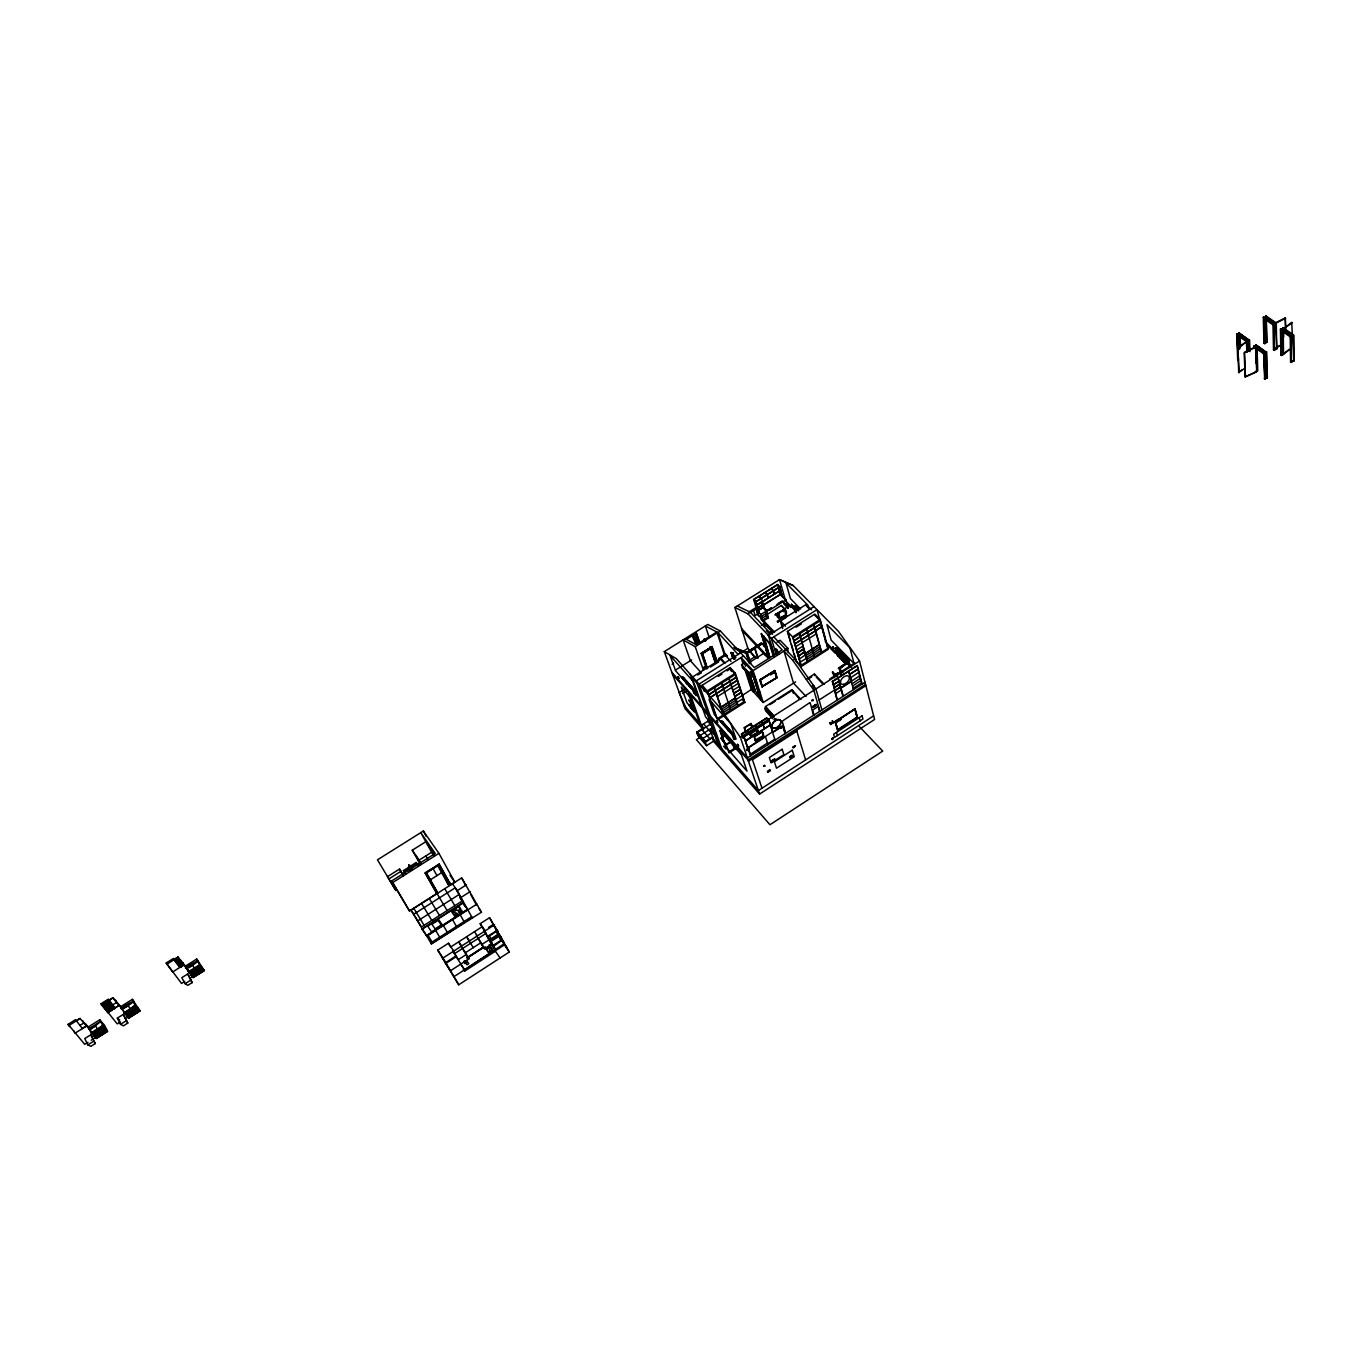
<?xml version="1.0" encoding="UTF-8"?>
<svg xmlns="http://www.w3.org/2000/svg" width="1362" height="1362" viewBox="0 0 1362 1362"><rect width="100%" height="100%" fill="white"/><g stroke="black" fill="none" stroke-linecap="round" stroke-linejoin="round"><path stroke-width="1.5" d="M782.163 618.45L787.372 615.726L783.303 618.586M780.477 620.561L777.447 621.991L782.146 619.897M782.809 618.416L777.31 616.986L781.345 618.569L777.276 621.14L777.77 622.093M781.499 619.114L777.821 617.361M743.873 663.124C744.112 662.885 743.652 663.311 744.146 663.022M792.207 605.29L792.905 606.09M793.688 606.839L791.356 604.319M758.055 657.999L754.82 647.92M704.477 639.34L703.626 639.425L705.022 641.025M704.58 639.595L705.805 640.804L704.409 639.118M774.331 719.766L775.846 719.051M812.45 699.557L813.148 700.545M833.595 647.699L832.727 646.678L833.731 648.363M408.702 866.862L408.498 866.811M409.962 865.687L410.456 865.5M410.473 866.879L409.843 867.577L409.536 866.555M410.081 866.624L409.298 866.096L410.507 866.947M463.829 961.708L465.157 961.249L466.144 962.985L464.834 963.445L463.829 961.708L466.144 962.985L464.834 963.445M464.629 961.521L465.293 962.679M465.463 962.968L463.948 961.231M434.784 921.819L433.848 920.337L434.001 921.206M434.291 920.916L434.444 921.751L433.984 920.763M434.325 921.563L433.933 920.542L434.75 921.768M409.928 866.998L409.724 866.964M774.28 719.238L774.91 720.106M775.693 719.068L774.586 719.97M813.182 700.017L811.735 700.698M812.399 685.682L813.795 685.58L812.433 685.954M465.157 961.249C468.681 958.763 467.847 964.262 465.038 961.708M466.485 963.326C465.446 966.322 470.809 963.666 467.898 962.611M432.929 921.172L433.167 920.712M788.087 652.126L787.798 648.261L780.154 640.242L776.97 642.217M103.274 1026.148L91.646 1033.435L88.241 1027.016L99.852 1019.746L102.729 1025.637L92.19 1033.877M200.282 965.249L188.909 972.383L185.351 966.169L196.707 959.052L199.788 964.722L197.422 967.514L189.403 972.843L187.139 969.165M774.535 719.204L775.812 718.898M812.842 700.562L811.718 700.545M1292.368 335.035L1291.687 322.385L1282.629 329.604L1283.055 354.307L1291.023 348.604M1283.055 354.307L1289.031 349.523M1292.197 322.658L1282.629 329.604M1245.243 367.927L1238.705 372.456L1241.718 370.055M1238.262 348.195L1247.405 340.943L1237.752 347.923L1239.216 372.728M124.81 1013.396L135.298 1005.19L132.352 999.367L120.843 1006.586L124.3 1012.936L135.825 1005.701M831.722 738.562L832.982 737.949L832.08 739.532L832.863 737.829M453.733 951.102L448.438 943.253L437.73 950.131L458.722 984.794L509.303 952.021L489.571 917.665L480.207 923.691L482.982 928.748M873.655 715.85L758.396 790.556L712.224 737.71L705.278 742.154L706.537 745.678L713.484 741.251L712.224 737.71M713.484 741.251L759.57 794.08L874.574 719.476L859.541 660.979L838.498 631.406L793.246 585.575L779.49 579.582M445.629 963.496L456.253 956.652M453.188 951.459L455.844 956.056L445.238 962.9L450.482 970.748L468.937 958.831L465.429 952.702L481.075 942.606L478.181 938.418M461.616 946.011L458.739 941.806L466.076 954.626L458.279 959.665L452.797 950.199M501.574 937.737L496.602 930.638L487.324 936.613L492.278 943.747L484.514 948.769L481.62 944.598L489.384 939.593L482.267 926.654L450.873 946.862M832.352 720.719L833.05 723.222L830.36 723.92M830.02 722.541L830.905 724.618M466.468 958.014L483.663 946.913M763.554 765.989L764.712 765.24L765.103 766.21L763.656 766.125M771.198 761.307C780.12 756.983 769.802 759.86 771.59 762.294L775.08 760.03L774.689 759.06M792.939 747.023L795.374 745.644L793.314 747.993L793.059 747.142M832.744 722.149L830.309 723.222M775.08 760.03L771.59 762.294M838.243 719.374L834.906 721.519L837.613 730.424L857.532 717.519L854.944 708.58M830.548 724.38L830.088 722.507M835.264 721.554L854.774 709.04L857.192 717.485L837.834 730.015L835.315 721.605L837.834 730.015M835.212 721.843L855.234 708.887M835.553 721.86L854.723 708.989M486.404 948.735L490.337 946.198L489.281 944.683M841.444 719.085L836.745 721.928L841.205 718.217M493.18 945.364L500.858 940.393L498.747 936.511L491.035 941.482L495.479 949.603L453.512 976.963M768.645 771.284L767.385 771.198L767.776 772.169L770.092 770.671L769.717 769.7L768.815 771.301M789.705 756.778C795.238 754.259 788.751 755.791 790.096 757.749L792.395 756.25L792.02 755.28M486.217 949.127L488.243 952.072L492.176 949.518L489.503 944.99M769.819 769.836L767.776 772.169M767.657 772.05L770.092 770.671M464.101 970.187L503.821 943.968L509.303 952.021M464.646 971.123L463.455 969.216L464.646 971.123L495.41 951.221L490.95 943.117M837.596 729.76L856.953 717.229M812.722 706.725L816.23 704.477L816.485 705.363L812.859 707.474L816.11 704.341M746.512 749.577L748.896 748.061L749.304 749.049C747.993 752.216 745.695 748.623 746.921 750.581M780.034 727.853C782.758 726.695 776.851 730.202 782.486 727.206L782.214 726.321M746.631 749.713L749.015 748.181M812.603 706.589L813.778 706.18L812.791 706.606M746.819 750.445L748.896 748.061M835.672 693.616L841.512 689.87M852.084 683.792L860.256 678.327M852.68 686.005L860.835 680.557M750.36 754.242L767.47 743.022M853.259 688.236L861.448 682.958L857.124 665.797L848.849 671.091L851.505 681.119M767.725 743.788L774.774 739.243M865.006 682.226L747.346 757.936L671.858 672.334M865.534 684.337L748.044 759.979L672.607 674.394M488.566 927.42L493.231 924.423L498.22 931.54M458.722 984.794L442.99 958.014L494.576 924.798M748.487 761.273L865.874 685.648M796.855 731.156L752.454 759.758L762.005 788.223M467.489 909.339L426.51 935.592L431.396 943.849L481.45 912.217L461.667 877.911L411.001 910.156L421.318 927.096L462.45 900.827L455.248 887.803L413.742 914.242L421.318 927.096M742.699 737.778L741.439 734.05L766.755 717.842L769.155 720.498L772.85 732.092L783.167 725.469L785.312 733.488M467.711 909.578L426.646 935.779L422.033 928.85L462.927 902.7L467.864 909.867M834.157 675.331L837.936 672.913L833.97 675.348M476.989 904.027L426.868 936.12L422.033 928.85M730.321 741.83L726.133 744.503L728.738 752.045L734.305 748.47L731.717 740.928M745.882 731.973L744.656 727.546M722.269 740.111L726.389 744.827L731.99 741.234M854.808 662.919L829.85 678.906M759.57 794.08L740.383 737.319L859.541 660.979M769.155 720.498L743.822 736.74L747.704 748.266L765.478 736.842L767.998 744.639M747.823 747.755L744.129 736.757L749.696 733.182L747.312 730.509L741.745 734.084L743.107 738.136M749.934 733.028L763.197 724.533L760.796 721.877L747.551 730.355L751.279 737.097L758.719 732.33L754.991 725.588M763.435 724.38L768.985 720.821L766.568 718.183L761.035 721.724L764.746 728.449L770.279 724.907M752.301 736.365L751.279 733.505L756.642 730.066L757.476 732.603L752.13 736.042M832.369 681.664L838.022 678.038L842.993 696.34M738.664 746.053L737.744 745.32C737.08 742.392 740.06 749.1 737.625 744.333M752.233 735.838L757.289 732.586M745.491 740.809L751.041 737.251L749.696 733.182M430.835 942.879L471.61 916.728M745.542 740.996L770.33 725.078M833.476 684.66L838.873 681.187M849.684 674.258L857.941 668.963M833.527 684.831L838.924 681.375M849.735 674.428L857.992 669.134M472.018 917.511L431.396 943.849M729.028 752.88L736.127 748.334M755.399 740.57L754.19 736.706L762.056 731.649L763.639 735.599C742.103 745.814 769.326 738.408 762.209 731.82L754.378 736.927L755.638 740.758M834.276 687.538L839.656 684.082M785.431 732.603L782.197 721.196L809.794 702.639M834.31 687.725L839.707 684.252M850.603 677.765L858.809 672.3M819.09 700L834.412 690.176L837.153 700.136M835.059 690.415L840.439 686.959M835.11 690.602L840.49 687.146M747.585 747.908L772.748 731.752M840.729 688.031L859.95 675.688M841.018 688.099L851.318 681.494M1265.06 379.317L1264.379 353.541L1253.636 345.931L1264.515 353.456L1265.06 379.317L1263.595 353.728L1265.162 352.741L1255.985 346.254L1257.007 345.88M722.694 723.954L723.903 723.239M750.837 673.867L754.105 677.408L761.341 700.647L760.83 699.847M838.669 650.049L837.477 650.747L839.213 657.148M1264.276 378.755L1267.375 377.683L1266.422 377.7L1265.758 351.907M1291.244 335.92L1291.363 362.377L1290.58 361.832L1293.9 360.93L1292.657 334.524M1265.179 379.232L1266.422 377.7M1293.202 360.607L1291.874 362.054M723.426 724.788L724.635 724.073L725.708 727.172M839.435 650.849L838.26 651.547L839.996 657.948M702.366 738.8L711.424 733.011L703.507 723.954M417.691 920.95L458.994 894.579L461.003 897.456L470.196 891.582M724.175 725.623L725.384 724.924M840.218 651.649L839.026 652.33L840.78 658.748M724.907 726.474L726.082 725.708L724.942 726.508M839.809 653.13L840.967 652.398L839.86 653.181L841.546 659.548L842.686 658.816M744.912 669.542L751.347 689.495L763.248 702.503L795.561 681.885M837.102 648.465L835.927 649.146L837.664 655.565L838.771 654.799M837.664 655.565L838.805 654.833M843.47 659.617L842.295 660.298L840.592 653.93L841.733 653.198M726.865 726.593L725.691 727.342L726.831 726.559L728.466 731.241M840.626 653.981L841.784 653.249L842.618 656.433M838.413 656.314L839.554 655.582L838.447 656.348L836.694 649.946L837.885 649.265L838.737 652.449M705.005 741.847L712.667 736.961M726.406 728.142L727.614 727.444M843.827 658.816L842.567 654.032L841.375 654.73L843.112 661.132M727.138 728.993L728.364 728.278M843.333 654.833L842.159 655.531L843.895 661.932L845.036 661.2M806.304 679.178L814.425 674.003L824.248 684.303M839.962 657.914L841.137 657.216M727.887 729.828L729.096 729.113L730.168 732.211L731.343 731.649M842.942 656.331L844.117 655.633M774.195 717.093L765.461 706.589L791.731 689.802L800.992 699.455M808.296 679.059L811.718 676.88M728.636 730.679L729.845 729.964M844.9 656.433L843.725 657.131L845.444 663.532M769.905 704.648L775.097 701.328M778.553 699.115L792.412 690.262L793.297 693.224M721.928 735.599L724.175 742.035L720.192 730.611M729.385 731.513L730.594 730.798L731.649 733.897L732.841 733.335M845.683 657.233L844.508 657.931L846.228 664.333L836.898 654.764L835.178 648.397L836.336 647.665L848.798 660.417L850.467 666.784L848.935 665.218M422.203 929.139L463.097 903.006M721.06 738.085L724.584 735.838M846.483 658.05L845.291 658.731L846.585 663.549M843.061 661.098L844.253 660.4M730.866 733.199L732.092 732.484L734.169 738.63L733.454 737.829M848.049 659.651L846.858 660.349L847.743 663.566M732.364 734.901L733.556 734.135L721.69 720.736L720.498 721.485M848.798 660.417L847.641 661.149L835.178 648.397M745.627 731.683L744.214 727.836L751.007 723.494L752.539 727.274M751.279 723.818L744.214 727.836M834.497 677.731L832.676 671.858L837.204 676.539M847.096 662.511L838.515 668.265L847.096 662.511L851.539 667.074M840.882 674.377L839.23 668.282L847.011 663.311L839.724 668.793L840.814 672.862M839.758 668.35L843.214 666.137M1263.595 353.728L1254.436 347.242L1255.985 346.254M774.961 670.734L759.758 679.91L774.961 670.734L777.072 677.663L761.937 686.806L776.8 677.357M804.636 652.092L798.507 656.195M734.901 696.305L741.166 692.322M760.354 680.2L774.45 670.853L760.132 679.944L762.158 686.414L777.072 677.663M798.319 656.007L804.448 651.904M773.939 672.709L773.548 671.687L773.939 672.709L770.449 674.922L770.16 674.037M806.032 696.476L793.552 683.179L783.984 651.053L792.956 660.519L795.016 659.208L815.923 688.951L821.933 709.942M721.06 707.099L735.31 698.042L721.128 707.27M805.317 653.539L819.277 644.652L805.368 653.709M752.045 689.036L736.093 699.54M799.205 659.072L805.317 654.986M721.775 709.142L735.991 700.085M805.912 655.616L819.873 646.746M449.698 882.985L448.643 883.649L449.732 885.521L438.155 864.819M449.766 883.087L450.107 885.13L454.806 882.133L438.939 853.344L423.327 831.024L377.478 859.831L395.865 890.561L387.472 876.668L399.509 869.075L402.948 874.625M752.096 680.642L755.127 690.125L753.152 691.692L745.95 670.121M1256.428 352.383L1256.973 370.226L1255.117 372.013M1282 329.536L1282.561 355.005L1280.893 355.022L1283.617 353.882M760.439 697.446L754.752 690.245M722.405 710.998L736.621 701.941M806.457 657.505L820.401 648.652M436.521 891.361L437.9 893.063L426.153 872.412M736.91 702.349L743.346 698.587M800.107 662.136L806.44 658.425M1256.751 371.281L1257.756 370.787L1257.075 347.957M433.814 856.102L420.756 832.642L435.244 853.412L391.626 880.976L409.485 910.974L437.372 893.234L425.71 872.65M710.555 719.476L701.396 725.299L691.13 696.697L689.41 694.739M723.035 712.837L737.234 703.796M807.002 659.395L820.911 650.542M758.872 691.879L759.809 692.577L758.77 690.875L759.213 692.168M723.665 714.675L737.846 705.652L728.823 678.599M706.537 745.678L697.94 735.752L696.646 732.228L703.575 727.819L683.826 705.21M759.673 692.373L758.719 691.198L759.809 692.577M697.089 732.722L710.368 724.261M717.689 722.303L716.787 721.588C716.106 718.659 719.085 725.316 716.667 720.6M717.297 719.987L744.878 702.434L735.276 673.22L730.151 667.601L702.128 685.307L704.171 691.113M801.248 666.529L828.283 649.299L820.162 619.506L814.834 614.092L787.372 631.44L796.038 661.064L801.248 666.529L792.633 636.922L787.372 631.44M699.727 735.752L713.024 727.274L707.729 721.264M472.376 918.039L457.24 890.68L466.502 884.772M721.213 722.286L722.422 721.571M713.518 739.174L710.181 729.76L713.092 727.904M721.945 723.12L723.154 722.405M699.983 737.404L696.408 739.702L769.956 824.742L882.712 751.092L859.439 726.627M1266.405 316.971L1264.889 317.942L1273.981 324.241L1275.513 323.015M1281.676 355.567L1281.216 330.557L1282.119 329.996M425.097 873.025L439.313 864.189L425.097 873.025L436.776 893.608M689.478 706.265L690.602 705.55L695.454 711.083M715.425 690.687L708.836 694.875M800.515 636.803L794.012 640.702M800.277 636.412L814.629 627.865M708.649 694.654L714.948 690.466M729.623 681.375L715.237 690.483L729.811 681.579M729.862 681.221L736.195 677.22M763.367 636.309L769.819 657.199L768.832 657.829L762.669 636.173M800.039 636.565L794.063 640.889M800.328 636.599L814.442 627.661M814.663 627.524L821.065 623.796M1265.962 329.604L1266.132 341.607L1267.035 342.066L1264.753 343.667L1263.97 343.122L1266.694 341.998L1266.047 316.154M691.3 706.35L690.125 707.031L694.314 711.798L695.488 711.117M769.649 656.722L763.997 636.088M1247.592 351.311L1247.252 341.419L1236.781 333.843L1237.666 359.636L1238.552 360.113M690.823 707.814L691.998 707.15M691.521 708.615L692.696 707.934M709.806 697.65L716.157 693.633M716.378 693.479L730.764 684.388M730.985 684.218L737.302 680.234M750.19 675.773L754.974 690.704L749.083 672.811L752.028 670.938L744.503 662.783L741.558 664.639L742.477 667.465L749.985 675.62L753.101 674.326L752.028 670.938M784.887 650.117L787.798 648.261M794.88 643.732L801.111 639.799M801.333 639.629L815.429 630.725M815.651 630.572L821.848 626.656L815.702 630.742M716.225 693.82L709.874 697.821L707.814 691.896L735.412 674.445L744.316 701.532L738.068 705.499L729.062 678.446M716.446 693.65L730.815 684.558M731.036 684.405L737.37 680.404M763.248 702.503L753.101 670.632L786.027 649.759M794.931 643.903L801.162 639.97M801.384 639.817L815.48 630.895M692.219 709.415L693.394 708.734M692.917 710.215L694.092 709.534M693.616 710.998L694.79 710.334M795.612 646.712L816.298 633.909M702.571 706.759L691.896 677.391L721.298 658.85L725.112 663.039M441.986 872.429L430.256 879.869L426.851 874.898M732.858 690.211L739.345 686.431M802.916 646.082L796.719 650.014M1265.043 352.775L1265.962 352.213M1290.58 361.832L1290.223 336.806L1292.793 335.205L1283.191 328.48L1281.387 329.621M754.105 677.408L750.99 674.309M1263.953 353.558L1265.775 352.4L1256.139 345.097M1266.217 352.23L1255.679 344.79L1266.217 352.23L1266.864 378.023M1292.878 335.188L1291.023 336.482L1280.416 329.127L1291.534 336.159M1282.732 327.51L1293.577 335.001L1293.781 360.998M1285.83 328.565L1285.268 317.908L1273.998 323.543L1274.304 350.392L1273.521 349.847L1276.824 348.944L1275.598 322.76M803.801 649.18L797.604 653.113M1274.815 350.068L1276.143 348.621M733.88 693.258L740.162 689.274M797.417 652.909L803.546 648.806M707.542 712.377L696.169 680.932L740.656 652.875M688.542 685.358L689.7 684.626L690.857 687.776L691.879 687.095M688.576 685.392L689.734 684.66L690.806 687.725M774.501 655.462L768.389 635.373L813.999 606.601M740.111 653.266L747.874 648.363L755.995 658.357M684.201 689.444L679.229 692.577L685.546 707.167M689.257 686.159L690.449 685.478L691.555 688.576M689.972 686.976L691.164 686.278M750.632 663.056L746.921 652.551L750.632 663.056L749.219 663.022L745.95 652.79L761.545 642.915L762.209 643.834L746.597 653.675L734.952 648.635M746.053 653.096L761.545 642.915M388.953 878.899L401.007 871.288M682.617 693.513L685.937 691.419M737.148 649.81L747.074 652.687L733.965 647.444M421.13 863.746L419.104 860.171L432.69 851.59L425.812 841.699L412.26 850.228L420.398 864.581M746.325 653.385L762.107 643.494M692.56 687.861L691.402 688.593L692.594 687.895L694.807 694.109M405.178 873.519L403.475 870.59L416.176 862.504L418.474 865.857M743.55 656.007L699.012 684.133L710.113 715.714M692.117 689.393L693.309 688.695L694.96 693.36M763.197 644.873L764.388 646.439M406.574 870.71L415.121 865.313M693.939 693.309L692.832 690.211L693.99 689.478L682.634 676.659L681.494 677.374M763.98 645.946L763.367 644.771M773.293 656.229L769.292 643.085L770.296 642.438M1238.994 333.996L1237.462 335.222L1246.485 341.607L1248.835 340.108L1249.175 350.477M1273.521 349.847L1272.976 324.854L1273.879 324.292L1263.289 317.295L1274.253 324.207M1246.826 341.436L1248.631 340.296L1239.131 333.094M1249.073 340.108L1238.688 332.788L1249.073 340.108L1249.397 350.017M409.179 871.203L412.601 869.041M718.319 676.386L721.911 674.105M727.104 670.836L730.27 668.827L734.118 673.032M796.14 627.201L801.435 623.864M409.485 910.974L392.682 882.576L438.939 853.344M748.198 660.962L755.382 656.416M749.236 662.545L764.457 652.909L765.103 655.003M716.633 718.063L707.201 690.977L735.276 673.22M792.633 636.922L820.162 619.506M777.191 654.867L775.829 648.482M814.919 615.352L820.23 620.749L793.178 637.859L801.162 665.337L807.308 661.421L799.426 633.909M1256.139 345.607L1254.317 346.254M688.832 705.09L692.134 703.013M762.414 620.255L768.032 616.731M87.832 1044.875L93.893 1041.062L95.255 1043.547L90.862 1046.322L87.832 1044.875L84.75 1038.593L90.794 1034.797L92.786 1038.542M120.486 1024.343L126.513 1020.564L127.773 1023.083L123.397 1025.841L120.486 1024.343L117.336 1018.146L123.329 1014.384L127.773 1023.083M185.113 983.722L191.055 979.993L187.718 973.949L181.81 977.678L185.113 983.722L187.82 985.322L192.127 982.615L191.055 979.993M763.469 607.146L765.904 609.682L768.338 617.803L762.737 621.327L760.643 614.415L757 610.619L760.677 608.32M784.733 608.984C791.68 615.692 776.017 624.562 778.519 613.36C800.55 599.314 759.06 624.341 782.248 610.653M782.707 609.938L783.49 611.623M766.534 614.892L781.226 605.443L784.478 608.933L787.645 606.737L782.146 601.085L778.553 603.332M677.85 676.948L678.855 678.616L677.85 676.948L678.719 677.629M777.021 614.364L779.558 616.305L777.021 614.364L777.038 615.692L776.646 613.751L779.49 615.982L777.072 613.479M791.526 604.217L792.514 605.937M761.324 625.311L764.218 623.507L771.726 631.389L772.577 634.232M784.001 604.166L788.343 608.252M792.888 605.852L793.74 606.482M796.004 612.815L794.199 606.448L795.323 605.732L799 609.512M682.158 678.14L683.349 677.442M796.055 606.499L794.897 607.163L796.293 611.981M796.583 611.163L795.646 607.929L796.77 607.214L797.672 610.414M795.68 607.963L796.804 607.265M779.609 618.365L778.945 613.087M781.43 617.207L786.351 614.585L779.881 618.654M683.571 679.74L684.763 679.042L686.431 683.707M796.378 608.695L797.553 608.014M703.558 667.431L704.818 666.835L703.984 668.436L704.818 666.835M725.248 653.896L727.172 656.263M731.019 661.438L724.788 654.662L718.625 658.544M684.286 680.54L685.478 679.842M703.865 668.316L704.716 666.716M797.128 609.461L798.302 608.78M725.554 654.782L726.814 655.718L725.435 653.794M725.282 655.445L718.115 659.974L718.659 661.626M782.571 628.512L780.29 620.783L806.236 604.439L811.514 609.801M685.001 681.34L686.193 680.659L687.299 683.758M797.877 610.21L799.034 609.546M1265.604 315.678L1276.296 323.066L1276.688 349.012M727.002 656.365L726.882 655.377M768.185 657.131L761.579 633.415M685.699 682.141L686.857 681.409L687.997 684.558M685.733 682.175L686.891 681.46M1237.36 334.729L1239.148 333.605M1264.259 317.772L1266.047 316.648L1275.615 323.254L1273.742 324.531L1274.304 350.392M697.821 675.007L701.362 672.777M710.402 667.074L718.285 662.119M686.414 682.941L687.606 682.26M1240.016 333.877L1239.097 334.082M1264.992 318.146L1264.106 318.708L1272.976 324.854M687.129 683.758L688.321 683.06M771.726 631.389L768.832 633.211L766.329 630.589M687.827 684.558L689.036 683.86L690.142 686.976M768.389 635.373L770.875 633.824L750.394 612.287L737.319 605.971M755.757 605.647L762.175 601.681M780.494 590.206L774.637 593.883L771.556 588.503L777.43 584.843L779.575 587.039L782.333 596.573L779.745 586.716L777.6 584.519L753.612 599.518L758.583 615.794M757.034 605.103L762.243 601.851M780.545 590.393L762.465 601.715L768.287 597.85L767.351 594.683L765.206 592.487L759.315 596.164L761.46 598.378L764.32 607.878M82.282 1028.412L86.385 1025.841M115.021 1007.897L119.09 1005.343L107.768 1012.698L106.525 1010.246M179.801 967.309L183.819 964.79L182.61 962.576L185.113 965.845M695.812 644.005L699.54 641.928L695.965 644.158L691.555 634.573M749.049 611.913L755.638 607.775L756.54 608.729L750.615 612.44M700.919 672.436L690.381 660.689L683.077 639.885L695.233 646.678L717.808 632.53L725.708 656.382M709.176 637.365L705.346 625.958L717.961 632.598L720.43 631.066L754.293 667.601L782.197 649.912L747.942 613.819L734.901 607.469L779.49 579.599L793.246 585.575M747.942 613.819L750.394 612.287M757.885 607.878L763.078 604.626L760.881 602.225L755.706 605.477L757.885 607.878L763.009 604.439M762.192 605.664L780.426 594.241L785.993 600.114M762.26 605.886L780.494 594.462L777.6 584.519M758.583 610.193L763.776 606.941M91.543 1028.787L100.635 1021.466L89.143 1028.582L91.697 1033.4M124.112 1008.357C153.77 988.454 102.899 1017.686 128.369 1005.701L129.799 1008.442M188.569 967.939C217.733 948.429 167.918 976.929 192.774 965.3L195.004 969.335L188.569 971.753L193.064 977.712L204.351 970.612L199.703 964.602M672.436 664.401L673.168 662.681L672.334 664.281L673.594 663.686M758.651 610.38L763.827 607.129L760.932 602.396M102.746 1025.535L91.118 1032.839L96.208 1038.593L107.734 1031.357L102.627 1025.535M124.3 1012.936L135.332 1005.088L140.167 1010.962L128.726 1018.163L123.84 1012.221M188.433 971.753L199.805 964.619M763.248 607.299L765.904 609.682M760.694 614.602L771.386 607.844M766.057 611.402L771.437 608.014M776.817 604.643L782.197 601.272L787.696 606.907M701.124 653.385L712.088 646.661L701.124 653.385L706.503 668.895M94.114 1034.865L95.817 1038.133M126.615 1014.452L128.334 1017.686M190.901 974.085L192.706 977.235M675.382 670.121L691.573 659.957M701.992 653.385L711.424 647.461M94.08 1035.665L105.095 1028.736M126.666 1015.201L137.613 1008.323M191.14 974.698L201.934 967.922M716.344 662.868L711.236 647.733L702.196 653.13M761.494 616.339L766.67 613.104M702.043 654.1L712.19 647.733L716.923 661.779M762.073 618.229L767.232 614.994M87.968 1042.271L84.699 1044.313L68.1 1024.309L75.523 1019.661L82.384 1028.616M91.22 1040.227L96.106 1037.146M120.452 1021.858L117.217 1023.883L101.026 1003.726L108.415 999.112L115.123 1008.101M125.304 1018.81L128.539 1016.767M184.738 981.457L181.538 983.466L166.198 962.985L173.468 958.439L180.159 967.343M189.522 978.461L192.706 976.452M733.573 652.824L731.837 653.913L734.322 656.62M703.524 729.845L685.12 708.751L664.298 651.615L707.78 624.443L720.43 631.066M75.846 1021.023L79.966 1018.436L90.556 1030.591M108.773 1000.423L112.876 997.852L123.142 1010.144M173.944 959.682L177.979 957.145L183.819 964.79L172.668 972.042L166.198 962.985M692.781 635.237L696.493 633.058L686.414 639.357M68.423 1025.79L80 1018.555M101.418 1005.156L112.876 997.852M166.692 964.347L177.979 957.145M756.029 601.783L761.239 598.514L759.094 596.301L753.901 599.552L756.029 601.783L759.128 612.832L755.74 601.749L779.745 586.716M761.46 598.378L767.351 594.683M767.572 594.547L773.48 590.853L771.335 588.656L765.427 592.334L768.508 597.714L774.399 594.019L773.48 590.853M773.701 590.716L779.575 587.039M79.711 1025.45L83.95 1023.032L82.827 1020.768M112.518 1004.918L116.74 1002.5L115.583 1000.27M177.469 964.262L181.606 961.895L180.397 959.699M694.671 640.685L698.195 638.267M786.18 617.344L783.49 619.012M130.497 1009.821L123.925 1012.324M97.911 1030.285L91.271 1032.822M437.338 864.955L448.319 884.67L447.417 881.095M1246.962 376.031L1256.717 371.673L1245.089 376.985L1244.204 352.435L1255.594 346.731L1256.717 371.673M1274.389 323.901L1285.66 318.248M1245.464 377.342L1244.579 352.792L1255.968 347.089M1276.381 347.31L1280.093 345.437M1280.484 345.795L1274.526 348.246M813.795 688.491L813.88 687.384M89.194 1028.633L95.834 1026.097L97.213 1028.889M742.477 667.465L750.905 675.722M734.424 647.92L747.074 652.687M685.086 638.625L696.305 644.856L716.821 632.002L724.516 655.207M664.298 651.615L676.352 658.68L719.545 707.218L740.383 737.319M793.637 606.839L793.825 607.486M1291.244 336.176L1282 329.791L1283.532 328.565L1283.685 337.027M1281.216 330.557L1290.223 336.806M1265.519 343.037L1264.872 317.686M1239.011 334.252L1248.035 340.636M1236.645 333.928L1247.252 341.419M1265.69 377.7L1265.043 352.4M1238.33 359.96L1236.781 333.843M678.463 677.85L678.021 676.846M117.336 1018.146L119.703 1019.985M408.668 864.751L410.302 867.509M807.989 605.29L785.959 582.936L790.437 598.582L800.652 609.018M806.372 605.92L809.011 608.61M821.014 623.609L814.851 627.712M794.199 606.448L798.626 610.976M793.995 607.384L792.054 604.949M780.205 594.377L785.772 600.25M795.919 611.419L785.636 600.863L779.49 579.599M825.321 641.553L844.423 661.132M787.713 604.49L790.658 607.503M827.364 645.162L835.127 653.147M781.226 605.443L784.478 608.933M838.447 668.044L842.942 672.828M785.653 614.551L784.58 609.529M832.25 672.13L836.472 676.505M775.659 614.262L780.017 619.097M780.29 620.783L785.499 626.214M703.813 639.902L705.107 641.247M762.397 607.231L766.04 611.027M753.612 599.518L755.74 601.749M765.921 615.266L768.338 617.803M774.603 632.206L757.374 614.194L755.127 615.59L753.578 610.585M760.728 618.825L770.671 629.261M816.298 677.135L823.312 684.49M773.803 636.905L795.016 659.208M761 633.773L769.905 643.29M775.25 648.857L779.745 653.692M769.292 643.085L761.903 635.254L768.832 657.829M778.655 652.994L776.153 650.338L777.293 654.1M839.928 718.847L840.286 719.817M836.608 721.179L836.847 722.047M832.454 721.843L833.135 722.711L832.42 720.668M815.14 706.095L813.778 705.839C815.855 704.069 815.276 706.81 813.846 706.708M741.575 628.546L768.508 657.233L761.477 634.386M742.239 630.623L767.555 657.608M799.136 698.706L791.731 689.802M813.301 714.658L810.288 703.15M772.509 672.539L772.782 673.441M833.221 738.8L832.08 739.532M771.335 673.288L771.505 674.054M750.99 652.994L753.509 655.701M717.961 632.598L738.153 654.458M753.101 670.632L741.047 657.591L742.988 663.566M760.132 679.944L762.448 686.72M743.329 662.204L744.537 663.805M750.598 671.602L753.101 674.326M735.599 657.318L731.105 652.449L735.735 657.761M741.558 664.639L749.083 672.811M750.973 674.701L753.509 677.442L760.694 699.932M757.255 692.969L761.017 697.089M765.461 706.589L773.752 715.663M711.253 648.057L715.918 663.107M721.434 660.127L723.971 662.919M773.19 717.263L764.712 707.968L765.648 710.913L772.714 718.659M736.382 677.425L730.049 681.426M781.039 727.087L781.192 727.836M696.578 636.497L698.246 638.438M738.323 683.366L717.468 696.595M697.77 639.97L699.54 641.928L696.391 632.99M794.216 746.393L794.472 747.244M740.349 689.478L734.067 693.462M741.337 692.526L735.071 696.51M742.341 699.625L744.878 702.434M792.395 756.25L790.096 757.749M790.981 756.148L791.135 756.863M755.229 725.435L758.957 732.177L764.508 728.602L763.197 724.533M763.503 735.701L762.056 731.649M773.65 759.928L773.803 760.66M772.475 760.694L772.748 761.528M702.128 685.307L707.201 690.977M691.896 677.391L696.901 683.026M741.439 734.05L744.129 736.757M692.185 680.353L670.07 655.48L675.62 670.785L697.599 695.624M747.823 748.947L748.113 749.815M695.522 694.909L696.203 695.676L693.99 689.478M765.682 609.818L765.802 609.767A3.422 2.503 -16.8 0 0 769.768 609.989L785.925 599.876L788.121 608.405M716.48 720.719L717.127 721.639M737.438 744.452L738.085 745.389M711.219 718.847L702.996 709.517L705.669 717.042L710.147 722.132M725.657 735.974L730.168 741.115M722.183 739.345L726.474 744.248M720.838 738.221L726.389 744.827M68.1 1024.309L70.364 1026.897M710.181 729.76L714.641 734.867M723.614 746.189L726.184 749.117M701.464 729.164L710.096 739.072M697.225 731.871L705.839 741.796M696.646 732.228L705.278 742.154M92.548 1032.822L96.957 1037.895M92.224 1033.026L96.634 1038.099M91.935 1033.196L96.344 1038.287M95.17 1031.17L99.562 1036.261M94.846 1031.374L99.239 1036.465M94.523 1031.579L98.915 1036.669M94.199 1031.783L98.592 1036.874M93.859 1031.987L98.251 1037.078M93.535 1032.209L97.928 1037.282M93.212 1032.413L97.604 1037.486M90.743 1029.893L85.244 1023.543L86.487 1026.046L74.978 1033.247L73.769 1030.762M92.888 1032.617L97.281 1037.691M98.115 1029.332L102.49 1034.405M97.792 1029.536L102.167 1034.609M97.468 1029.74L101.844 1034.814M97.145 1029.944L101.52 1035.018M96.804 1030.149L101.197 1035.239M96.481 1030.353L100.873 1035.443M96.157 1030.557L100.533 1035.648M95.834 1030.762L100.209 1035.852M95.51 1030.966L99.886 1036.056M100.737 1027.68L105.095 1032.771M100.413 1027.884L104.772 1032.975M100.09 1028.089L104.448 1033.179M99.749 1028.293L104.125 1033.383M99.426 1028.497L103.801 1033.588M99.103 1028.702L103.478 1033.792M98.779 1028.906L103.154 1033.996M98.456 1029.11L102.814 1034.201M102.984 1026.267L107.343 1031.374M102.695 1026.454L107.053 1031.545M102.371 1026.659L106.73 1031.749M102.048 1026.863L106.406 1031.953M101.724 1027.067L106.083 1032.158M101.384 1027.271L105.759 1032.362M101.06 1027.476L105.436 1032.566M99.835 1019.917L104.448 1025.143L107.326 1030.881M101.026 1003.726L108.347 1012.341M101.656 1005.003L108.024 1012.545M104.619 1003.164L110.952 1010.706M104.295 1003.368L110.628 1010.91M103.972 1003.573L110.305 1011.115M103.631 1003.777L109.981 1011.319M103.308 1003.981L109.658 1011.523M102.984 1004.186L109.318 1011.728M102.644 1004.39L108.994 1011.932M102.32 1004.594L108.671 1012.136M107.24 1001.513L113.574 1009.072M106.917 1001.717L113.25 1009.276M106.594 1001.921L112.91 1009.48M106.27 1002.126L112.586 1009.685M105.93 1002.33L112.263 1009.889M105.606 1002.534L111.939 1010.093M105.283 1002.738L111.616 1010.298M104.942 1002.96L111.292 1010.502M108.568 1000.695L114.868 1008.255M108.228 1000.9L114.544 1008.459M107.904 1001.104L114.221 1008.663M107.581 1001.308L113.897 1008.867M112.91 997.971L121.933 1007.897M124.589 1012.715L128.862 1017.84M127.466 1010.893L131.739 1016.035M127.143 1011.098L131.399 1016.239M126.819 1011.302L131.075 1016.444M126.496 1011.506L130.752 1016.648M126.172 1011.711L130.429 1016.852M125.849 1011.915L130.105 1017.056M125.525 1012.119L129.782 1017.261M125.202 1012.324L129.458 1017.465M123.942 1011.251L129.135 1017.669M130.071 1009.259L134.327 1014.401M129.748 1009.463L134.004 1014.605M129.424 1009.668L133.68 1014.809M129.101 1009.872L133.357 1015.013M128.777 1010.076L133.033 1015.218M128.454 1010.281L132.71 1015.422M128.13 1010.485L132.386 1015.626M127.807 1010.689L132.063 1015.831M132.676 1007.642L136.915 1012.783M132.352 1007.846L136.592 1012.987M132.029 1008.05L136.268 1013.192M131.705 1008.255L135.945 1013.396M131.382 1008.459L135.621 1013.6M131.041 1008.646L135.298 1013.805M130.718 1008.85L134.974 1014.009M130.394 1009.055L134.651 1014.213M135.264 1006.007L139.503 1011.149M134.94 1006.212L139.179 1011.353M134.617 1006.416L138.856 1011.557M134.293 1006.62L138.532 1011.762M133.97 1006.824L138.209 1011.966M133.646 1007.029L137.885 1012.17M133.323 1007.233L137.562 1012.375M132.999 1007.437L137.239 1012.579M132.352 999.367L139.775 1010.502M135.213 1005.071L132.301 999.487M135.553 1005.82L139.775 1010.979M173.978 959.784L179.92 967.497M176.822 958.014L182.729 965.726M176.498 958.218L182.406 965.93M176.175 958.422L182.082 966.135M175.851 958.627L181.759 966.339M175.528 958.831L181.435 966.543M175.204 959.018L181.112 966.748M174.881 959.223L180.805 966.935M174.557 959.427L180.482 967.139M190.765 971.174L194.766 976.418M190.442 971.378L194.443 976.622M190.118 971.583L194.119 976.826M189.795 971.787L193.796 977.014M186.73 968.484L193.489 977.218M178.03 957.265L193.2 977.405M177.792 957.401L183.7 965.13M177.469 957.605L183.376 965.335M177.145 957.809L183.053 965.539M193.642 969.369L197.626 974.613M193.319 969.574L197.32 974.817M192.995 969.761L196.996 975.022M192.689 969.965L196.673 975.209M192.365 970.17L196.349 975.413M192.042 970.374L196.043 975.618M191.719 970.578L195.719 975.822M191.395 970.765L195.396 976.009M191.072 970.97L195.072 976.213M196.213 967.752L200.18 973.013M195.89 967.956L199.874 973.217M195.566 968.161L199.55 973.404M195.243 968.365L199.227 973.609M194.919 968.552L198.903 973.813M194.596 968.757L198.597 974.017M194.289 968.961L198.273 974.205M193.966 969.165L197.95 974.409M198.767 966.152L202.734 971.412M198.443 966.356L202.427 971.6M198.12 966.543L202.104 971.804M197.813 966.748L201.78 972.008M197.49 966.952L201.457 972.213M197.167 967.156L201.15 972.4M196.843 967.361L200.827 972.604M196.52 967.548L200.503 972.808M196.707 959.052L203.977 970.136M200.01 965.369L203.977 970.629M199.72 965.539L203.687 970.8M199.414 965.743L203.381 971.004M199.09 965.947L203.057 971.208M792.956 660.519L813.863 690.262M503.702 941.653L498.713 934.553L489.469 940.529L494.423 947.663M506.851 947.492L501.88 940.393L492.908 946.692M479.066 908.794L481.45 912.217M450.039 875.289L454.806 882.133M452.456 883.785L457.24 890.68M480.207 923.691L485.178 930.842M438.326 865.125L426.323 872.719M462.45 900.827L459.675 896.809L460.22 897.796M450.703 884.755L439.228 864.087M449.392 883.325L450.482 884.891L439.245 864.683L425.591 873.331L436.998 893.472M490.541 942.47L495.479 949.603M500.092 957.98L495.155 950.88L504.349 944.939L489.571 917.665M489.877 946.13L492.176 949.518M444.744 888.671L454.806 905.713M474.453 931.693L477.347 935.898M485.059 947.05L487.051 949.995M412.26 850.228L419.104 860.171M436.3 891.667L437.372 893.234M437.032 893.591L447.145 910.599M469.481 940.955L466.604 936.75L473.261 947.646M409.094 865.091L409.826 866.181M429.302 898.511L439.483 915.502M462.569 948.48L465.429 952.702M466.076 954.626L468.937 958.831M403.441 870.539L405.706 873.893M421.556 903.432L431.788 920.406M453.103 951.119L454.738 953.536L485.979 933.396L483.919 930.433L490.695 942.759M455.844 956.056L464.459 969.659L460.577 963.887M413.793 908.369L424.093 925.326M391.626 880.976L392.682 882.576M411.001 910.156L413.742 914.242M437.73 950.131L442.99 958.014M441.628 956.788L446.889 964.654M427.872 934.996L432.06 942.095M435.534 930.076L439.688 937.209M399.509 869.075L403.407 875.766M403.935 870.624L405.57 873.468M448.438 943.253L450.362 946.59M443.195 925.173L447.315 932.323M416.21 862.555L417.879 865.5M416.057 862.963L417.674 865.806M426.017 872.514L437.44 892.706M452.371 919.299L456.44 926.466M415.682 855.183L420.756 864.155M460.015 914.413L464.033 921.597M425.897 855.881L427.906 859.473M432.946 868.428L436.964 875.613M438.615 864.461L450.107 885.13M438.309 864.717L449.579 884.977M481.075 942.606L484.514 948.769M476.325 935.064L481.62 944.598M488.362 947.458L490.218 950.795M423.327 831.024L426.323 836.438M460.067 897.541L464.902 906.275M432.69 851.59L434.682 855.183M485.349 947.22L488.243 952.072M489.979 945.943L491.018 947.833M192.127 982.615L187.718 973.949M461.667 877.911L465.668 885.232M470.673 894.391L476.666 905.389M123.329 1014.384L125.253 1018.146M90.794 1034.797L95.255 1043.547M443.689 874.932L448.319 884.67M832.676 671.858L833.867 675.024M751.007 723.494L752.386 727.342M750.564 723.784L751.943 727.631M690.602 705.55L692.032 709.551M688.644 692.577L699.676 723.341M691.845 687.044L692.986 690.193M688.287 683.026L689.427 686.159M690.245 674.275L701.447 705.891M708.41 715.663L718.864 745.303M707.593 714.727L718.046 744.384M710.828 717.757L721.622 748.487M711.202 701.634L717.178 718.813L723.443 714.829L714.182 687.878M693.973 634.624L697.038 643.494M693.684 634.811L696.748 643.664M693.394 634.981L696.459 643.851M693.122 635.169L696.169 644.039M723.12 722.371L724.226 725.503M722.388 721.537L723.494 724.669M695.233 646.678L703.456 670.393M696.288 633.194L699.319 642.064M695.999 633.364L699.029 642.234M714.403 687.725L723.682 714.675M728.329 728.227L729.419 731.377M695.71 633.551L698.757 642.421M702.145 652.756L707.593 668.47M695.42 633.722L698.468 642.592M702.894 655.122L706.333 665.15M695.131 633.909L698.178 642.779M701.839 652.943L707.184 668.487M694.841 634.079L697.889 642.949M694.552 634.266L697.599 643.136M694.262 634.454L697.327 643.307M733.556 734.135L735.139 738.783M732.807 733.301L734.952 739.515M731.309 731.598L733.948 739.532M711.27 647.018L716.531 662.596M710.215 646.78L715.288 661.762M710.113 646.984L715.339 663.26M721.639 683.162L730.764 710.164M748.232 747.925L750.837 755.689M747.993 748.078L750.598 755.825M712.003 646.558L717.297 662.102M730.151 667.601L731.428 671.5M768.543 770.449L768.934 771.42M732.994 653.215L734.969 659.259M731.564 652.96L733.76 659.293M756.744 730.168L757.647 732.926M733.011 658.255L731.105 652.449L732.858 658.34M746.291 671.67L752.505 690.994M748.368 672.505L754.173 690.602M744.503 662.783L745.576 666.171M744.367 663.924L743.499 662.102M746.41 670.581L753.118 691.402M746.444 670.87L753.152 691.692M746.495 653.351L749.764 663.6M753.441 676.693L761.017 700.051M734.901 607.469L747.84 648.244M768.985 720.821L772.509 731.905M754.65 676.71L756.574 682.737M775.046 740.094L772.612 732.467L782.69 725.98L785.074 733.641M759.349 691.811L759.621 692.696M759.758 679.91L762.226 687.129M754.616 648.108L757.732 658.05M755.638 607.775L757.476 613.785M774.672 670.427L776.715 677.629M774.45 670.853L776.442 677.323M764.218 623.507L765.069 626.35M770.041 642.677L773.957 656.603M770.62 644.584L772.952 652.211M796.583 730.287L805.606 759.945M760.915 614.449L762.635 620.119M776.187 654.526L771.335 638.472L816.996 609.631L825.866 642.098M770.875 644.567L773.837 654.288M765.614 609.597L767.793 616.867M777.038 649.487L778.281 653.539M781.601 623.966L782.69 627.627M787.934 632.394L790.573 641.434M791.424 644.362L793.297 650.73M794.131 653.624L795.97 659.855M815.191 705.976L814.936 705.09L815.31 706.112M778.843 589.729L780.256 594.598M814.084 714.999L812.637 710.028L818.187 706.469L819.618 711.441M799.647 633.773L807.53 661.285L821.439 652.432L813.778 624.817M813.863 690.245L819.907 711.253M814.425 674.003L814.902 675.654M836.489 732.415L837.375 735.599M806.73 629.312L814.493 656.859M814.016 624.681L821.661 652.279L827.773 648.397L820.23 620.749M832.608 681.511L835.893 693.462M837.409 699.949L832.318 681.477L857.311 665.473L862.112 684.047M843.231 696.203L838.243 677.884L848.611 671.245L853.48 689.598M832.897 646.575L832.965 647.563M836.336 647.665L837.187 650.849M840.252 668.844L841.256 672.573M840.252 670.206L841.256 673.935M855.013 709.296L857.192 717.485M847.368 664.35L846.074 659.531L847.266 658.85L848.901 665.916M842.516 653.998L844.661 662.732M859.252 717.672L860.103 720.89M847.998 659.617L849.718 666.018M1237.564 334.388L1238.433 360.198M1237.343 334.235L1238.705 372.456M1240.101 335.954L1240.493 346.306M1239.233 335.699L1239.675 348.944M1239.079 336.329L1239.556 348.825M1248.613 339.802L1248.988 350.817M1247.405 340.943L1247.711 351.243M1246.809 340.943L1247.2 351.958M1246.843 351.873L1246.485 341.607M1249.584 339.785L1249.976 351.668M1255.645 348.774L1256.087 363.126M1256.207 347.702L1256.854 371.349M1264.242 317.278L1264.923 343.122M1263.8 316.971L1264.753 343.667M1263.289 317.295L1263.97 343.122M1263.715 352.894L1264.617 378.84M1266.268 316.307L1266.915 342.151M1266.728 351.89L1267.375 377.683M1273.998 323.543L1274.372 349.745M1283.174 327.987L1283.566 354.58M1281.37 329.127L1281.846 355.005M1280.416 329.127L1280.893 355.022M1285.268 317.908L1285.439 328.208M1293.577 335.001L1293.9 360.93M1291.125 335.852L1291.363 362.377M492.499 939.422L493.47 939.099L492.533 939.32M494.048 938.435L495.019 938.112L494.048 938.435M495.581 937.431L496.534 937.022L495.581 937.431M457.564 913.783C454.772 919.078 453.631 910.191 457.564 913.783M458.653 911.706C460.543 915.298 461.888 908.096 458.653 911.706M434.887 920.167L434.887 920.167M452.593 911.127C454.312 916.03 457.206 906.854 452.593 911.127M862.078 715.833L833.629 734.254L834.531 737.438L862.929 719.051L862.078 715.833M496.091 931.625L489.452 935.915L491.052 938.844L497.692 934.553L496.091 931.625M782.18 749.27L769.343 757.561L771.079 762.873L783.882 754.616L782.18 749.27M482.982 947.748L467.524 957.724L482.982 947.748M792.258 750.224L774.416 761.75L776.493 768.202L794.267 756.693L792.258 750.224M441.22 925.002L435.091 928.918L431.958 924.27L438.07 920.371L441.22 925.002M442.378 925.087L431.635 931.966L427.736 926.143L438.445 919.299L442.378 925.087M462.722 911.944L455.095 916.813L451.145 911.059L458.756 906.207L462.722 911.944M415.41 864.495L405.723 870.744L415.41 864.495M684.013 678.208L682.873 678.94L684.064 678.242M849.973 647.92L826.938 624.545L831.16 640.191L854.042 663.549L849.973 647.92M838.907 719.698L839.145 720.566L838.907 719.698M837.766 720.447L838.005 721.298L837.766 720.447M730.9 723.92L709.023 699.302L714.335 714.556L736.093 739.157L730.9 723.92M741.456 754.871L719.834 730.304L725.52 746.614L747.006 771.147L741.456 754.871M689.274 696.118L681.289 687.044L687.01 702.809L694.943 711.866L689.274 696.118M692.986 704.988L688.661 700.051L694.143 707.218L692.986 704.988M1248.392 351.055L1248.035 340.381L1248.273 351.038M775.659 728.21A5.397 3.269 -42.3 0 0 780.835 720.856A5.397 3.269 -42.3 0 0 773.088 723.018A5.397 3.269 -42.3 0 0 775.659 728.21M775.455 728.006A5.397 3.269 -42.3 0 0 780.63 720.651A5.397 3.269 -42.3 0 0 772.884 722.796A5.397 3.269 -42.3 0 0 775.455 728.006M843.793 684.354A5.363 3.218 -43.9 0 0 849.207 677.084A5.363 3.218 -43.9 0 0 841.733 678.855A5.363 3.218 -43.9 0 0 843.793 684.354M457.428 910.497A1.992 1.532 -29.7 0 0 459.641 908.011A1.992 1.532 -29.7 0 0 456.457 908.028A1.992 1.532 -29.7 0 0 457.428 910.497"/></g></svg>
